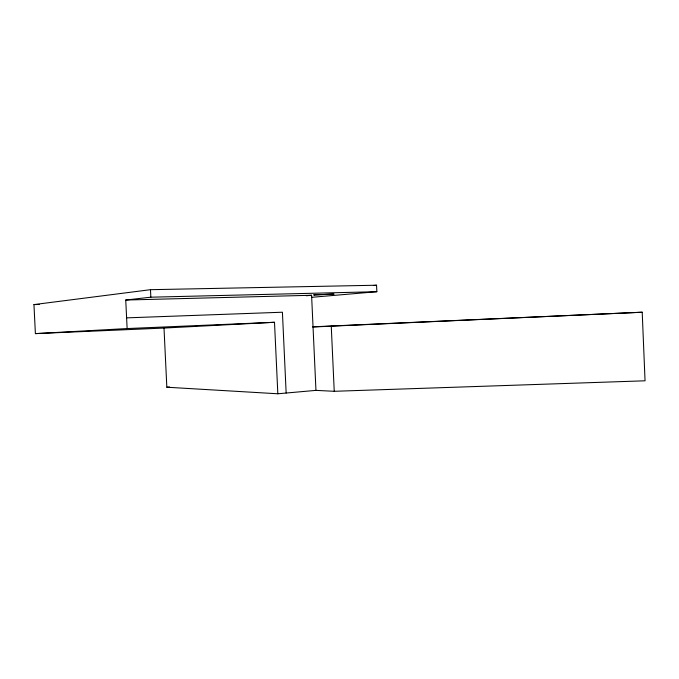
<?xml version="1.0" encoding="UTF-8"?>
<svg xmlns="http://www.w3.org/2000/svg" width="679" height="679" viewBox="0 0 679 679"><rect width="100%" height="100%" fill="white"/><g stroke="black" fill="none" stroke-linecap="round" stroke-linejoin="round"><path stroke-width="1.02" d="M312.535 326.828L642.207 312.221L645.05 380.8L334.238 391.299L315.956 390.374L277.83 393.778L274.503 322.287L164.004 328.059L35.393 333.618L33.95 304.591L150.492 289.687L376.556 285.222L376.845 291.707L311.644 297.326M35.393 333.618L127.126 328.56L125.742 300.033L150.848 297.19L376.845 291.707M373.399 285.528L376.556 285.222M306.339 295.747L311.585 295.272L315.956 390.374M164.004 328.059L166.839 387.225L169.623 387.005M313.044 326.998L642.207 312.221M127.126 328.56L274.503 322.287M126.608 317.865L282.413 312.221L286.156 393.031M33.95 304.591L39.246 304.447M125.742 300.033L311.585 295.272M166.839 387.225L277.83 393.778M150.492 289.687L150.848 297.19M331.259 326.234L334.238 391.299M314.165 294.856L313.681 294.958L334.085 294.083L314.165 294.856"/></g></svg>
